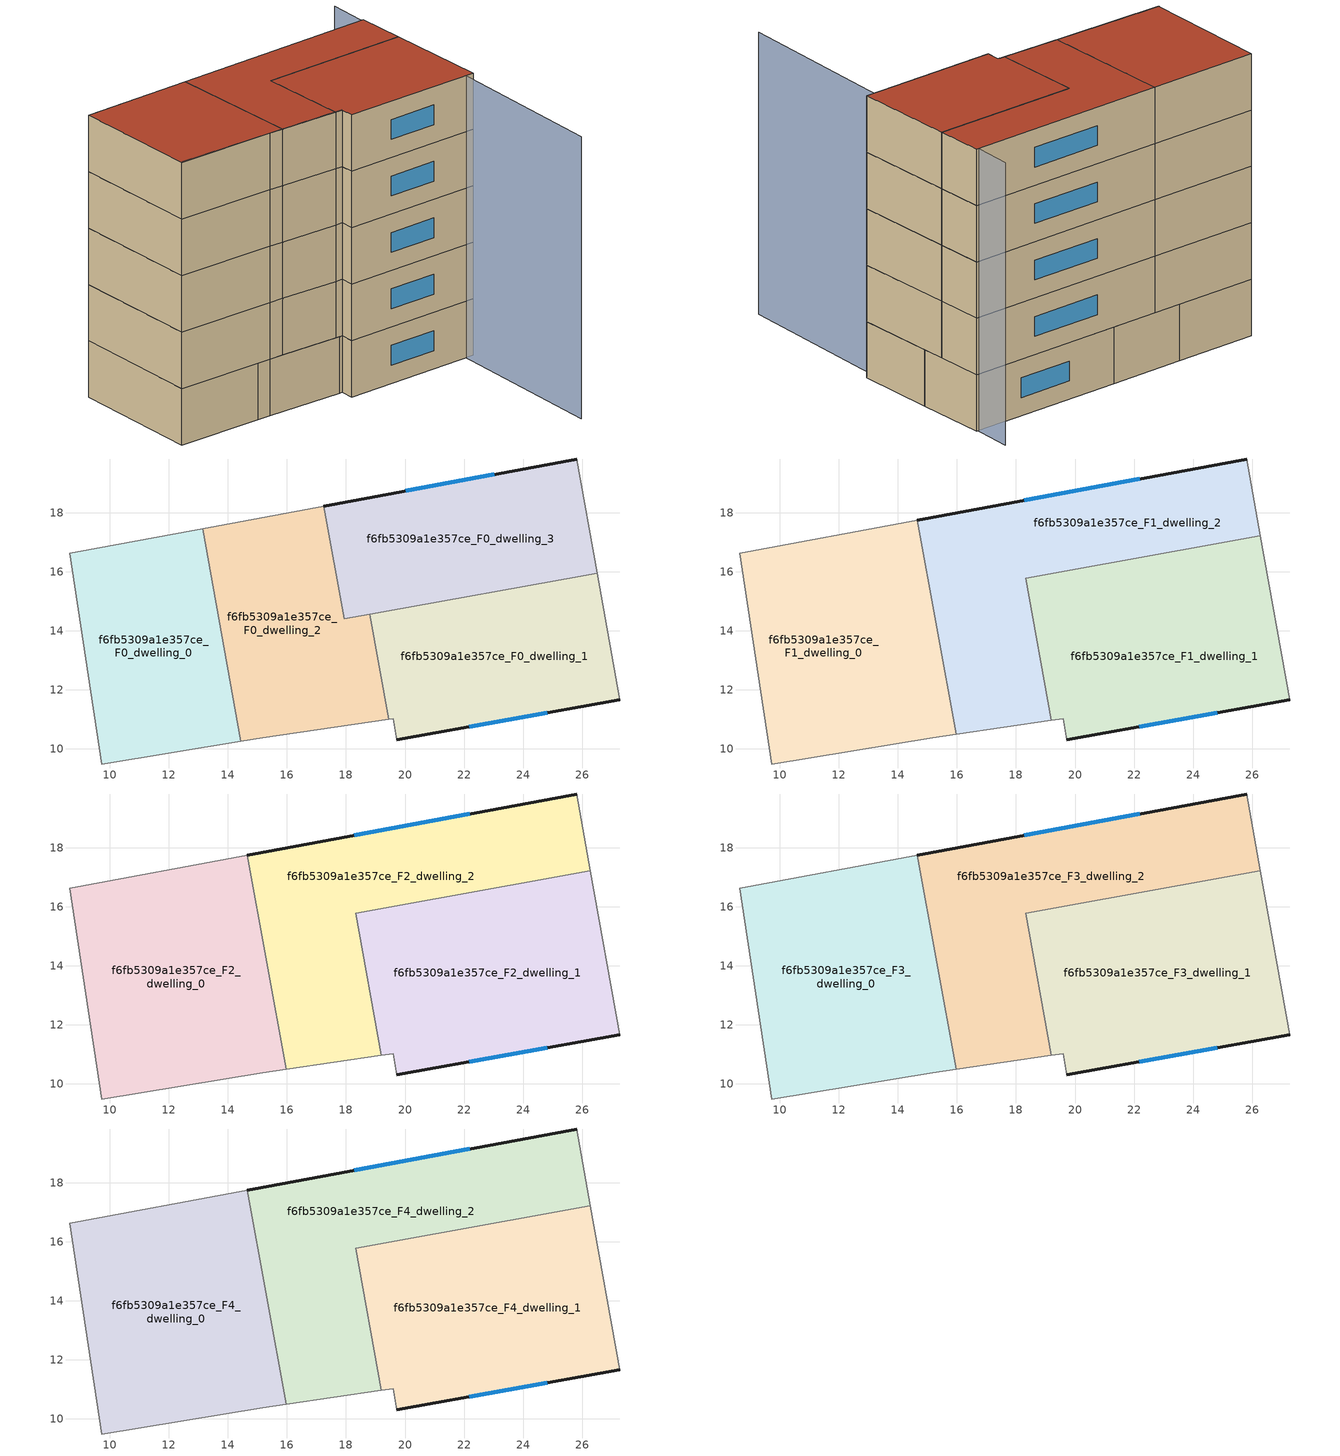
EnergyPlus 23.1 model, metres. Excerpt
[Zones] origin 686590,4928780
f6fb5309a1e357ce_F0_dwelling_0
 floor ground (EU_floor_Construction): 13.14,17.46 14.44,10.26 9.72,9.49 8.63,16.62 z0
 wall adiabatic (EU_wall_Construction): 13.14,17.46 8.63,16.62 9.72,9.49 14.44,10.26 z0:3
 wall to f6fb5309a1e357ce_F0_dwelling_2 (EU_wall_Construction): 14.44,10.26 13.14,17.46 z0:3
f6fb5309a1e357ce_F0_dwelling_1
 floor ground (EU_floor_Construction): 26.51,15.96 27.28,11.67 19.71,10.3 19.59,11.02 19.44,11 18.8,14.56 z0
 wall outside (EU_wall_Construction): 19.71,10.3 27.28,11.67 z0:3
 wall adiabatic (EU_wall_Construction): 19.44,11 19.59,11.02 19.71,10.3 / 27.28,11.67 26.51,15.96 z0:3
 wall to f6fb5309a1e357ce_F0_dwelling_2 (EU_wall_Construction): 18.8,14.56 19.44,11 z0:3
 wall to f6fb5309a1e357ce_F0_dwelling_3 (EU_wall_Construction): 26.51,15.96 18.8,14.56 z0:3
 window (EU_Window_Construction): 22.17,10.75 24.82,11.23 z0.98:2.02
f6fb5309a1e357ce_F0_dwelling_2
 floor ground (EU_floor_Construction): 17.25,18.23 17.94,14.41 18.8,14.56 19.44,11 15.17,10.38 14.44,10.26 13.14,17.46 z0
 wall adiabatic (EU_wall_Construction): 14.44,10.26 15.17,10.38 19.44,11 / 17.25,18.23 13.14,17.46 z0:3
 wall to f6fb5309a1e357ce_F0_dwelling_3 (EU_wall_Construction): 18.8,14.56 17.94,14.41 17.25,18.23 z0:3
f6fb5309a1e357ce_F0_dwelling_3
 floor ground (EU_floor_Construction): 25.81,19.82 26.51,15.96 17.94,14.41 17.25,18.23 z0
 wall outside (EU_wall_Construction): 25.81,19.82 17.25,18.23 z0:3
 wall adiabatic (EU_wall_Construction): 26.51,15.96 25.81,19.82 z0:3
 window (EU_Window_Construction): 23.03,19.3 20.03,18.75 z0.98:2.02
f6fb5309a1e357ce_F1_dwelling_0
 floor to f6fb5309a1e357ce_F0_dwelling_0 (EU_floor_Construction): 13.14,17.46 14.44,10.26 9.72,9.49 8.63,16.62 z3
 floor to f6fb5309a1e357ce_F0_dwelling_2 (EU_floor_Construction): 14.66,17.74 15.97,10.5 15.17,10.38 14.44,10.26 13.14,17.46 z3
 wall adiabatic (EU_wall_Construction): 14.66,17.74 8.63,16.62 9.72,9.49 15.17,10.38 15.97,10.5 z3:6
 wall to f6fb5309a1e357ce_F1_dwelling_2 (EU_wall_Construction): 15.97,10.5 14.66,17.74 z3:6
f6fb5309a1e357ce_F1_dwelling_1
 floor to f6fb5309a1e357ce_F0_dwelling_2 (EU_floor_Construction): 18.68,13.83 19.25,12.09 19.44,11 19.2,10.96 z3; 18.8,14.56 19.25,12.09 18.68,13.83 18.55,14.52 z3
 floor to f6fb5309a1e357ce_F0_dwelling_1 (EU_floor_Construction): 26.51,15.96 27.28,11.67 19.71,10.3 19.59,11.02 19.25,12.09 18.8,14.56 z3; 19.25,12.09 19.59,11.02 19.44,11 z3
 floor to f6fb5309a1e357ce_F0_dwelling_3 (EU_floor_Construction): 26.28,17.23 26.51,15.96 18.55,14.52 18.32,15.79 z3
 wall outside (EU_wall_Construction): 19.71,10.3 27.28,11.67 z3:6
 wall adiabatic (EU_wall_Construction): 19.2,10.96 19.59,11.02 19.71,10.3 / 27.28,11.67 26.28,17.23 z3:6
 wall to f6fb5309a1e357ce_F1_dwelling_2 (EU_wall_Construction): 26.28,17.23 18.32,15.79 19.2,10.96 z3:6
 window (EU_Window_Construction): 22.17,10.75 24.82,11.23 z3.98:5.02
f6fb5309a1e357ce_F1_dwelling_2
 floor to f6fb5309a1e357ce_F0_dwelling_2 (EU_floor_Construction): 17.25,18.23 17.94,14.41 18.55,14.52 19.2,10.96 15.97,10.5 14.66,17.74 z3
 floor to f6fb5309a1e357ce_F0_dwelling_3 (EU_floor_Construction): 25.81,19.82 26.28,17.23 18.32,15.79 18.55,14.52 17.94,14.41 17.25,18.23 z3
 wall outside (EU_wall_Construction): 25.81,19.82 14.66,17.74 z3:6
 wall adiabatic (EU_wall_Construction): 26.28,17.23 25.81,19.82 / 15.97,10.5 19.2,10.96 z3:6
 window (EU_Window_Construction): 22.19,19.15 18.29,18.42 z3.98:5.02
f6fb5309a1e357ce_F2_dwelling_0
 floor to f6fb5309a1e357ce_F1_dwelling_0 (EU_floor_Construction): 14.66,17.74 15.97,10.5 15.17,10.38 9.72,9.49 8.63,16.62 z6
 wall adiabatic (EU_wall_Construction): 14.66,17.74 8.63,16.62 9.72,9.49 15.17,10.38 15.97,10.5 z6:9
 wall to f6fb5309a1e357ce_F2_dwelling_2 (EU_wall_Construction): 15.97,10.5 14.66,17.74 z6:9
f6fb5309a1e357ce_F2_dwelling_1
 floor to f6fb5309a1e357ce_F1_dwelling_1 (EU_floor_Construction): 26.28,17.23 27.28,11.67 19.71,10.3 19.59,11.02 19.2,10.96 18.32,15.79 z6
 wall outside (EU_wall_Construction): 19.71,10.3 27.28,11.67 z6:9
 wall adiabatic (EU_wall_Construction): 19.2,10.96 19.59,11.02 19.71,10.3 / 27.28,11.67 26.28,17.23 z6:9
 wall to f6fb5309a1e357ce_F2_dwelling_2 (EU_wall_Construction): 26.28,17.23 18.32,15.79 19.2,10.96 z6:9
 window (EU_Window_Construction): 22.17,10.75 24.82,11.23 z6.98:8.02
f6fb5309a1e357ce_F2_dwelling_2
 floor to f6fb5309a1e357ce_F1_dwelling_2 (EU_floor_Construction): 25.81,19.82 26.28,17.23 18.32,15.79 19.2,10.96 15.97,10.5 14.66,17.74 z6
 wall outside (EU_wall_Construction): 25.81,19.82 14.66,17.74 z6:9
 wall adiabatic (EU_wall_Construction): 26.28,17.23 25.81,19.82 / 15.97,10.5 19.2,10.96 z6:9
 window (EU_Window_Construction): 22.19,19.15 18.29,18.42 z6.98:8.02
f6fb5309a1e357ce_F3_dwelling_0
 floor to f6fb5309a1e357ce_F2_dwelling_0 (EU_floor_Construction): 14.66,17.74 15.97,10.5 15.17,10.38 9.72,9.49 8.63,16.62 z9
 wall adiabatic (EU_wall_Construction): 14.66,17.74 8.63,16.62 9.72,9.49 15.17,10.38 15.97,10.5 z9:12
 wall to f6fb5309a1e357ce_F3_dwelling_2 (EU_wall_Construction): 15.97,10.5 14.66,17.74 z9:12
f6fb5309a1e357ce_F3_dwelling_1
 floor to f6fb5309a1e357ce_F2_dwelling_1 (EU_floor_Construction): 26.28,17.23 27.28,11.67 19.71,10.3 19.59,11.02 19.2,10.96 18.32,15.79 z9
 wall outside (EU_wall_Construction): 19.71,10.3 27.28,11.67 z9:12
 wall adiabatic (EU_wall_Construction): 19.2,10.96 19.59,11.02 19.71,10.3 / 27.28,11.67 26.28,17.23 z9:12
 wall to f6fb5309a1e357ce_F3_dwelling_2 (EU_wall_Construction): 26.28,17.23 18.32,15.79 19.2,10.96 z9:12
 window (EU_Window_Construction): 22.17,10.75 24.82,11.23 z9.98:11.02
f6fb5309a1e357ce_F3_dwelling_2
 floor to f6fb5309a1e357ce_F2_dwelling_2 (EU_floor_Construction): 25.81,19.82 26.28,17.23 18.32,15.79 19.2,10.96 15.97,10.5 14.66,17.74 z9
 wall outside (EU_wall_Construction): 25.81,19.82 14.66,17.74 z9:12
 wall adiabatic (EU_wall_Construction): 26.28,17.23 25.81,19.82 / 15.97,10.5 19.2,10.96 z9:12
 window (EU_Window_Construction): 22.19,19.15 18.29,18.42 z9.98:11.02
f6fb5309a1e357ce_F4_dwelling_0
 floor to f6fb5309a1e357ce_F3_dwelling_0 (EU_floor_Construction): 14.66,17.74 15.97,10.5 15.17,10.38 9.72,9.49 8.63,16.62 z12
 wall adiabatic (EU_wall_Construction): 14.66,17.74 8.63,16.62 9.72,9.49 15.17,10.38 15.97,10.5 z12:15
 wall to f6fb5309a1e357ce_F4_dwelling_2 (EU_wall_Construction): 15.97,10.5 14.66,17.74 z12:15
 roof outside (EU_roof_Construction): 15.97,10.5 14.66,17.74 8.63,16.62 9.72,9.49 15.17,10.38 z15
f6fb5309a1e357ce_F4_dwelling_1
 floor to f6fb5309a1e357ce_F3_dwelling_1 (EU_floor_Construction): 26.28,17.23 27.28,11.67 19.71,10.3 19.59,11.02 19.2,10.96 18.32,15.79 z12
 wall outside (EU_wall_Construction): 19.71,10.3 27.28,11.67 z12:15
 wall adiabatic (EU_wall_Construction): 19.2,10.96 19.59,11.02 19.71,10.3 / 27.28,11.67 26.28,17.23 z12:15
 wall to f6fb5309a1e357ce_F4_dwelling_2 (EU_wall_Construction): 26.28,17.23 18.32,15.79 19.2,10.96 z12:15
 window (EU_Window_Construction): 22.17,10.75 24.82,11.23 z12.98:14.02
 roof outside (EU_roof_Construction): 27.28,11.67 26.28,17.23 18.32,15.79 19.2,10.96 19.59,11.02 19.71,10.3 z15
f6fb5309a1e357ce_F4_dwelling_2
 floor to f6fb5309a1e357ce_F3_dwelling_2 (EU_floor_Construction): 25.81,19.82 26.28,17.23 18.32,15.79 19.2,10.96 15.97,10.5 14.66,17.74 z12
 wall outside (EU_wall_Construction): 25.81,19.82 14.66,17.74 z12:15
 wall adiabatic (EU_wall_Construction): 26.28,17.23 25.81,19.82 / 15.97,10.5 19.2,10.96 z12:15
 window (EU_Window_Construction): 22.19,19.15 18.29,18.42 z12.98:14.02
 roof outside (EU_roof_Construction): 26.28,17.23 25.81,19.82 14.66,17.74 15.97,10.5 19.2,10.96 18.32,15.79 z15
shading: 9.72,9.55 19.58,11.06 / 28.08,2.53 25.42,21.91 z0:15
[Building]
EU S2 Campaign: North Axis=0; Terrain=City; Solar Distribution=FullExterior
[Site:Location]
Bologna: Latitude=44.5; Longitude=11.25; Time Zone=1; Elevation=37
[SizingPeriod:WeatherFileDays]
AnnualSizingPeriod: Begin Month=1; Begin Day of Month=1; End Month=12; End Day of Month=31; Day of Week for Start Day=Monday; Use Weather File Daylight Saving Period=No; Use Weather File Rain and Snow Indicators=No
[MATERIAL]
EU_InternalMass_Material: Roughness=MediumRough; Thickness=0.1; Conductivity=1; Density=1800; Specific Heat=900; Thermal Absorptance=0.9; Solar Absorptance=0.7; Visible Absorptance=0.7
[MATERIAL:NOMASS] Roughness=MediumRough; Thermal Absorptance=0.9; Solar Absorptance=0.7; Visible Absorptance=0.7
Name | Thermal Resistance
EU_wall_NoMass | 0.905828
EU_roof_NoMass | 0.37593
EU_floor_NoMass | 0.67114
[WINDOWMATERIAL:SIMPLEGLAZINGSYSTEM]
EU_Window_SimpleGlazing: UFactor=4.52486; Solar Heat Gain Coefficient=0.85; Visible Transmittance=0.85
[CONSTRUCTION]
EU_wall_Construction: EU_wall_NoMass
EU_roof_Construction: EU_roof_NoMass
EU_floor_Construction: EU_floor_NoMass
EU_InternalMass_Construction: EU_InternalMass_Material
EU_Window_Construction: EU_Window_SimpleGlazing
[ZONE] Type=1; Multiplier=1; Ceiling Height=autocalculate; Floor Area=autocalculate; Part of Total Floor Area=Yes
Name | Volume
f6fb5309a1e357ce_F0_dwelling_0; f6fb5309a1e357ce_F0_dwelling_3 | 102.051
f6fb5309a1e357ce_F1_dwelling_0 | 136.062
f6fb5309a1e357ce_F2_dwelling_0; f6fb5309a1e357ce_F3_dwelling_0; f6fb5309a1e357ce_F4_dwelling_0 | 136.064
f6fb5309a1e357ce_F0_dwelling_1 | 102.05
f6fb5309a1e357ce_F1_dwelling_1 | 136.071
f6fb5309a1e357ce_F2_dwelling_1; f6fb5309a1e357ce_F3_dwelling_1; f6fb5309a1e357ce_F4_dwelling_1 | 136.077
f6fb5309a1e357ce_F0_dwelling_2 | 102.049
f6fb5309a1e357ce_F1_dwelling_2 | 136.061
f6fb5309a1e357ce_F2_dwelling_2; f6fb5309a1e357ce_F3_dwelling_2; f6fb5309a1e357ce_F4_dwelling_2 | 136.066
[INTERNALMASS] Construction=EU_InternalMass_Construction
Name | Zone or ZoneList | Surface Area
f6fb5309a1e357ce_F0_dwelling_0_EU_InternalMass | f6fb5309a1e357ce_F0_dwelling_0 | 34.0177
f6fb5309a1e357ce_F0_dwelling_1_EU_InternalMass | f6fb5309a1e357ce_F0_dwelling_1 | 34.0176
f6fb5309a1e357ce_F0_dwelling_2_EU_InternalMass | f6fb5309a1e357ce_F0_dwelling_2 | 34.0164
f6fb5309a1e357ce_F0_dwelling_3_EU_InternalMass | f6fb5309a1e357ce_F0_dwelling_3 | 34.0171
f6fb5309a1e357ce_F1_dwelling_0_EU_InternalMass | f6fb5309a1e357ce_F1_dwelling_0 | 45.3552
f6fb5309a1e357ce_F1_dwelling_1_EU_InternalMass | f6fb5309a1e357ce_F1_dwelling_1 | 45.359
f6fb5309a1e357ce_F1_dwelling_2_EU_InternalMass | f6fb5309a1e357ce_F1_dwelling_2 | 45.3553
f6fb5309a1e357ce_F2_dwelling_0_EU_InternalMass | f6fb5309a1e357ce_F2_dwelling_0 | 45.3552
f6fb5309a1e357ce_F2_dwelling_1_EU_InternalMass | f6fb5309a1e357ce_F2_dwelling_1 | 45.359
f6fb5309a1e357ce_F2_dwelling_2_EU_InternalMass | f6fb5309a1e357ce_F2_dwelling_2 | 45.3553
f6fb5309a1e357ce_F3_dwelling_0_EU_InternalMass | f6fb5309a1e357ce_F3_dwelling_0 | 45.3552
f6fb5309a1e357ce_F3_dwelling_1_EU_InternalMass | f6fb5309a1e357ce_F3_dwelling_1 | 45.359
f6fb5309a1e357ce_F3_dwelling_2_EU_InternalMass | f6fb5309a1e357ce_F3_dwelling_2 | 45.3553
f6fb5309a1e357ce_F4_dwelling_0_EU_InternalMass | f6fb5309a1e357ce_F4_dwelling_0 | 45.3552
f6fb5309a1e357ce_F4_dwelling_1_EU_InternalMass | f6fb5309a1e357ce_F4_dwelling_1 | 45.359
f6fb5309a1e357ce_F4_dwelling_2_EU_InternalMass | f6fb5309a1e357ce_F4_dwelling_2 | 45.3553
[OTHEREQUIPMENT] Fuel Type=Electricity; Design Level Calculation Method=Watts/Area; Power per Zone Floor Area=1; Fraction Latent=0; Fraction Radiant=0; Fraction Lost=0; Carbon Dioxide Generation Rate=0; EndUse Subcategory=EU_Step8_InternalGains
Name | Zone or ZoneList or Space or SpaceList | Schedule
EU_Step8_InternalGain_f6fb5309a1e357ce_F0_dwelling_0_f000 | f6fb5309a1e357ce_F0_dwelling_0 | EU_Step8_GainSchedule_f6fb5309a1e357ce_F0_dwelling_0_f000
EU_Step8_InternalGain_f6fb5309a1e357ce_F0_dwelling_1_f000 | f6fb5309a1e357ce_F0_dwelling_1 | EU_Step8_GainSchedule_f6fb5309a1e357ce_F0_dwelling_1_f000
EU_Step8_InternalGain_f6fb5309a1e357ce_F0_dwelling_2_f000 | f6fb5309a1e357ce_F0_dwelling_2 | EU_Step8_GainSchedule_f6fb5309a1e357ce_F0_dwelling_2_f000
EU_Step8_InternalGain_f6fb5309a1e357ce_F0_dwelling_3_f000 | f6fb5309a1e357ce_F0_dwelling_3 | EU_Step8_GainSchedule_f6fb5309a1e357ce_F0_dwelling_3_f000
EU_Step8_InternalGain_f6fb5309a1e357ce_F1_dwelling_0_f000 | f6fb5309a1e357ce_F1_dwelling_0 | EU_Step8_GainSchedule_f6fb5309a1e357ce_F1_dwelling_0_f000
EU_Step8_InternalGain_f6fb5309a1e357ce_F1_dwelling_1_f000 | f6fb5309a1e357ce_F1_dwelling_1 | EU_Step8_GainSchedule_f6fb5309a1e357ce_F1_dwelling_1_f000
EU_Step8_InternalGain_f6fb5309a1e357ce_F1_dwelling_2_f000 | f6fb5309a1e357ce_F1_dwelling_2 | EU_Step8_GainSchedule_f6fb5309a1e357ce_F1_dwelling_2_f000
EU_Step8_InternalGain_f6fb5309a1e357ce_F2_dwelling_0_f000 | f6fb5309a1e357ce_F2_dwelling_0 | EU_Step8_GainSchedule_f6fb5309a1e357ce_F2_dwelling_0_f000
EU_Step8_InternalGain_f6fb5309a1e357ce_F2_dwelling_1_f000 | f6fb5309a1e357ce_F2_dwelling_1 | EU_Step8_GainSchedule_f6fb5309a1e357ce_F2_dwelling_1_f000
EU_Step8_InternalGain_f6fb5309a1e357ce_F2_dwelling_2_f000 | f6fb5309a1e357ce_F2_dwelling_2 | EU_Step8_GainSchedule_f6fb5309a1e357ce_F2_dwelling_2_f000
EU_Step8_InternalGain_f6fb5309a1e357ce_F3_dwelling_0_f000 | f6fb5309a1e357ce_F3_dwelling_0 | EU_Step8_GainSchedule_f6fb5309a1e357ce_F3_dwelling_0_f000
EU_Step8_InternalGain_f6fb5309a1e357ce_F3_dwelling_1_f000 | f6fb5309a1e357ce_F3_dwelling_1 | EU_Step8_GainSchedule_f6fb5309a1e357ce_F3_dwelling_1_f000
EU_Step8_InternalGain_f6fb5309a1e357ce_F3_dwelling_2_f000 | f6fb5309a1e357ce_F3_dwelling_2 | EU_Step8_GainSchedule_f6fb5309a1e357ce_F3_dwelling_2_f000
EU_Step8_InternalGain_f6fb5309a1e357ce_F4_dwelling_0_f000 | f6fb5309a1e357ce_F4_dwelling_0 | EU_Step8_GainSchedule_f6fb5309a1e357ce_F4_dwelling_0_f000
EU_Step8_InternalGain_f6fb5309a1e357ce_F4_dwelling_1_f000 | f6fb5309a1e357ce_F4_dwelling_1 | EU_Step8_GainSchedule_f6fb5309a1e357ce_F4_dwelling_1_f000
EU_Step8_InternalGain_f6fb5309a1e357ce_F4_dwelling_2_f000 | f6fb5309a1e357ce_F4_dwelling_2 | EU_Step8_GainSchedule_f6fb5309a1e357ce_F4_dwelling_2_f000
[ZONEVENTILATION:DESIGNFLOWRATE] Schedule=EU_AlwaysOn; Design Flow Rate Calculation Method=AirChanges/Hour; Air Changes per Hour=0.73129; Ventilation Type=Natural; Fan Pressure Rise=0; Fan Total Efficiency=1; Constant Term Coefficient=1; Temperature Term Coefficient=0; Velocity Term Coefficient=0; Velocity Squared Term Coefficient=0; Minimum Indoor Temperature=-100; Maximum Indoor Temperature=100; Delta Temperature=-100; Minimum Outdoor Temperature=-100; Maximum Outdoor Temperature=100; Maximum Wind Speed=40
Name | Zone or ZoneList or Space or SpaceList
EU_ConstantAir_f6fb5309a1e357ce_F0_dwelling_0 | f6fb5309a1e357ce_F0_dwelling_0
EU_ConstantAir_f6fb5309a1e357ce_F0_dwelling_1 | f6fb5309a1e357ce_F0_dwelling_1
EU_ConstantAir_f6fb5309a1e357ce_F0_dwelling_2 | f6fb5309a1e357ce_F0_dwelling_2
EU_ConstantAir_f6fb5309a1e357ce_F0_dwelling_3 | f6fb5309a1e357ce_F0_dwelling_3
EU_ConstantAir_f6fb5309a1e357ce_F1_dwelling_0 | f6fb5309a1e357ce_F1_dwelling_0
EU_ConstantAir_f6fb5309a1e357ce_F1_dwelling_1 | f6fb5309a1e357ce_F1_dwelling_1
EU_ConstantAir_f6fb5309a1e357ce_F1_dwelling_2 | f6fb5309a1e357ce_F1_dwelling_2
EU_ConstantAir_f6fb5309a1e357ce_F2_dwelling_0 | f6fb5309a1e357ce_F2_dwelling_0
EU_ConstantAir_f6fb5309a1e357ce_F2_dwelling_1 | f6fb5309a1e357ce_F2_dwelling_1
EU_ConstantAir_f6fb5309a1e357ce_F2_dwelling_2 | f6fb5309a1e357ce_F2_dwelling_2
EU_ConstantAir_f6fb5309a1e357ce_F3_dwelling_0 | f6fb5309a1e357ce_F3_dwelling_0
EU_ConstantAir_f6fb5309a1e357ce_F3_dwelling_1 | f6fb5309a1e357ce_F3_dwelling_1
EU_ConstantAir_f6fb5309a1e357ce_F3_dwelling_2 | f6fb5309a1e357ce_F3_dwelling_2
EU_ConstantAir_f6fb5309a1e357ce_F4_dwelling_0 | f6fb5309a1e357ce_F4_dwelling_0
EU_ConstantAir_f6fb5309a1e357ce_F4_dwelling_1 | f6fb5309a1e357ce_F4_dwelling_1
EU_ConstantAir_f6fb5309a1e357ce_F4_dwelling_2 | f6fb5309a1e357ce_F4_dwelling_2
[HVACTEMPLATE:THERMOSTAT] Constant Heating Setpoint=20; Constant Cooling Setpoint=50
EU_HeatOnly_f6fb5309a1e357ce_F0_dwelling_0; EU_HeatOnly_f6fb5309a1e357ce_F0_dwelling_1; EU_HeatOnly_f6fb5309a1e357ce_F0_dwelling_2; EU_HeatOnly_f6fb5309a1e357ce_F0_dwelling_3; EU_HeatOnly_f6fb5309a1e357ce_F1_dwelling_0; EU_HeatOnly_f6fb5309a1e357ce_F1_dwelling_1; EU_HeatOnly_f6fb5309a1e357ce_F1_dwelling_2; EU_HeatOnly_f6fb5309a1e357ce_F2_dwelling_0; EU_HeatOnly_f6fb5309a1e357ce_F2_dwelling_1; EU_HeatOnly_f6fb5309a1e357ce_F2_dwelling_2; EU_HeatOnly_f6fb5309a1e357ce_F3_dwelling_0; EU_HeatOnly_f6fb5309a1e357ce_F3_dwelling_1; EU_HeatOnly_f6fb5309a1e357ce_F3_dwelling_2; EU_HeatOnly_f6fb5309a1e357ce_F4_dwelling_0; EU_HeatOnly_f6fb5309a1e357ce_F4_dwelling_1; EU_HeatOnly_f6fb5309a1e357ce_F4_dwelling_2
[HVACTEMPLATE:ZONE:IDEALLOADSAIRSYSTEM] System Availability Schedule=EU_AlwaysOn; Maximum Heating Supply Air Temperature=50; Minimum Cooling Supply Air Temperature=13; Maximum Heating Supply Air Humidity Ratio=0.0156; Minimum Cooling Supply Air Humidity Ratio=0.0077; Heating Limit=NoLimit; Cooling Limit=NoLimit; Heating Availability Schedule=EU_AlwaysOn; Cooling Availability Schedule=EU_CoolingOff; Dehumidification Control Type=ConstantSensibleHeatRatio; Cooling Sensible Heat Ratio=0.7; Dehumidification Setpoint=60; Humidification Control Type=None; Humidification Setpoint=30; Outdoor Air Method=None; Outdoor Air Flow Rate per Person=0.00944; Outdoor Air Flow Rate per Zone Floor Area=0; Outdoor Air Flow Rate per Zone=0; Demand Controlled Ventilation Type=None; Outdoor Air Economizer Type=NoEconomizer; Heat Recovery Type=None; Sensible Heat Recovery Effectiveness=0.7; Latent Heat Recovery Effectiveness=0.65
Name | Template Thermostat
f6fb5309a1e357ce_F0_dwelling_0 | EU_HeatOnly_f6fb5309a1e357ce_F0_dwelling_0
f6fb5309a1e357ce_F0_dwelling_1 | EU_HeatOnly_f6fb5309a1e357ce_F0_dwelling_1
f6fb5309a1e357ce_F0_dwelling_2 | EU_HeatOnly_f6fb5309a1e357ce_F0_dwelling_2
f6fb5309a1e357ce_F0_dwelling_3 | EU_HeatOnly_f6fb5309a1e357ce_F0_dwelling_3
f6fb5309a1e357ce_F1_dwelling_0 | EU_HeatOnly_f6fb5309a1e357ce_F1_dwelling_0
f6fb5309a1e357ce_F1_dwelling_1 | EU_HeatOnly_f6fb5309a1e357ce_F1_dwelling_1
f6fb5309a1e357ce_F1_dwelling_2 | EU_HeatOnly_f6fb5309a1e357ce_F1_dwelling_2
f6fb5309a1e357ce_F2_dwelling_0 | EU_HeatOnly_f6fb5309a1e357ce_F2_dwelling_0
f6fb5309a1e357ce_F2_dwelling_1 | EU_HeatOnly_f6fb5309a1e357ce_F2_dwelling_1
f6fb5309a1e357ce_F2_dwelling_2 | EU_HeatOnly_f6fb5309a1e357ce_F2_dwelling_2
f6fb5309a1e357ce_F3_dwelling_0 | EU_HeatOnly_f6fb5309a1e357ce_F3_dwelling_0
f6fb5309a1e357ce_F3_dwelling_1 | EU_HeatOnly_f6fb5309a1e357ce_F3_dwelling_1
f6fb5309a1e357ce_F3_dwelling_2 | EU_HeatOnly_f6fb5309a1e357ce_F3_dwelling_2
f6fb5309a1e357ce_F4_dwelling_0 | EU_HeatOnly_f6fb5309a1e357ce_F4_dwelling_0
f6fb5309a1e357ce_F4_dwelling_1 | EU_HeatOnly_f6fb5309a1e357ce_F4_dwelling_1
f6fb5309a1e357ce_F4_dwelling_2 | EU_HeatOnly_f6fb5309a1e357ce_F4_dwelling_2
[SIZING:ZONE] Zone Cooling Design Supply Air Temperature Input Method=SupplyAirTemperature; Zone Cooling Design Supply Air Temperature=13; Zone Heating Design Supply Air Temperature Input Method=SupplyAirTemperature; Zone Heating Design Supply Air Temperature=50; Zone Cooling Design Supply Air Humidity Ratio=0.008; Zone Heating Design Supply Air Humidity Ratio=0.008; Cooling Design Air Flow Method=DesignDay; Cooling Design Air Flow Rate=0; Cooling Minimum Air Flow per Zone Floor Area=0.000762; Cooling Minimum Air Flow=0; Cooling Minimum Air Flow Fraction=0.2; Heating Design Air Flow Method=DesignDay; Heating Design Air Flow Rate=0; Heating Maximum Air Flow per Zone Floor Area=0.002032; Heating Maximum Air Flow=0.141576; Heating Maximum Air Flow Fraction=0.3; Account for Dedicated Outdoor Air System=No; Dedicated Outdoor Air System Control Strategy=NeutralSupplyAir; Dedicated Outdoor Air Low Setpoint Temperature for Design=autosize; Dedicated Outdoor Air High Setpoint Temperature for Design=autosize; Zone Load Sizing Method=Sensible Load Only No Latent Load; Zone Latent Cooling Design Supply Air Humidity Ratio Input Method=HumidityRatioDifference; Zone Cooling Design Supply Air Humidity Ratio Difference=0.005; Zone Latent Heating Design Supply Air Humidity Ratio Input Method=HumidityRatioDifference; Zone Humidification Design Supply Air Humidity Ratio Difference=0.005
f6fb5309a1e357ce_F0_dwelling_0; f6fb5309a1e357ce_F0_dwelling_1; f6fb5309a1e357ce_F0_dwelling_2; f6fb5309a1e357ce_F0_dwelling_3; f6fb5309a1e357ce_F1_dwelling_0; f6fb5309a1e357ce_F1_dwelling_1; f6fb5309a1e357ce_F1_dwelling_2; f6fb5309a1e357ce_F2_dwelling_0; f6fb5309a1e357ce_F2_dwelling_1; f6fb5309a1e357ce_F2_dwelling_2; f6fb5309a1e357ce_F3_dwelling_0; f6fb5309a1e357ce_F3_dwelling_1; f6fb5309a1e357ce_F3_dwelling_2; f6fb5309a1e357ce_F4_dwelling_0; f6fb5309a1e357ce_F4_dwelling_1; f6fb5309a1e357ce_F4_dwelling_2
[SCHEDULE:CONSTANT]
Name | Hourly Value
EU_AlwaysOn | 1
EU_CoolingOff | 0
[SCHEDULE:FILE] Column Number=1; Rows to Skip at Top=0; Number of Hours of Data=8760; Column Separator=Comma; Interpolate to Timestep=No; Minutes per Item=60; Adjust Schedule for Daylight Savings=Yes
Name | File
EU_Step8_GainSchedule_f6fb5309a1e357ce_F0_dwelling_0_f000 | ../../schedules/f6fb5309a1e357ce/f6fb5309a1e357ce_F0_dwelling_0_f000_gain.csv
EU_Step8_GainSchedule_f6fb5309a1e357ce_F0_dwelling_1_f000 | ../../schedules/f6fb5309a1e357ce/f6fb5309a1e357ce_F0_dwelling_1_f000_gain.csv
EU_Step8_GainSchedule_f6fb5309a1e357ce_F0_dwelling_2_f000 | ../../schedules/f6fb5309a1e357ce/f6fb5309a1e357ce_F0_dwelling_2_f000_gain.csv
EU_Step8_GainSchedule_f6fb5309a1e357ce_F0_dwelling_3_f000 | ../../schedules/f6fb5309a1e357ce/f6fb5309a1e357ce_F0_dwelling_3_f000_gain.csv
EU_Step8_GainSchedule_f6fb5309a1e357ce_F1_dwelling_0_f000 | ../../schedules/f6fb5309a1e357ce/f6fb5309a1e357ce_F1_dwelling_0_f000_gain.csv
EU_Step8_GainSchedule_f6fb5309a1e357ce_F1_dwelling_1_f000 | ../../schedules/f6fb5309a1e357ce/f6fb5309a1e357ce_F1_dwelling_1_f000_gain.csv
EU_Step8_GainSchedule_f6fb5309a1e357ce_F1_dwelling_2_f000 | ../../schedules/f6fb5309a1e357ce/f6fb5309a1e357ce_F1_dwelling_2_f000_gain.csv
EU_Step8_GainSchedule_f6fb5309a1e357ce_F2_dwelling_0_f000 | ../../schedules/f6fb5309a1e357ce/f6fb5309a1e357ce_F2_dwelling_0_f000_gain.csv
EU_Step8_GainSchedule_f6fb5309a1e357ce_F2_dwelling_1_f000 | ../../schedules/f6fb5309a1e357ce/f6fb5309a1e357ce_F2_dwelling_1_f000_gain.csv
EU_Step8_GainSchedule_f6fb5309a1e357ce_F2_dwelling_2_f000 | ../../schedules/f6fb5309a1e357ce/f6fb5309a1e357ce_F2_dwelling_2_f000_gain.csv
EU_Step8_GainSchedule_f6fb5309a1e357ce_F3_dwelling_0_f000 | ../../schedules/f6fb5309a1e357ce/f6fb5309a1e357ce_F3_dwelling_0_f000_gain.csv
EU_Step8_GainSchedule_f6fb5309a1e357ce_F3_dwelling_1_f000 | ../../schedules/f6fb5309a1e357ce/f6fb5309a1e357ce_F3_dwelling_1_f000_gain.csv
EU_Step8_GainSchedule_f6fb5309a1e357ce_F3_dwelling_2_f000 | ../../schedules/f6fb5309a1e357ce/f6fb5309a1e357ce_F3_dwelling_2_f000_gain.csv
EU_Step8_GainSchedule_f6fb5309a1e357ce_F4_dwelling_0_f000 | ../../schedules/f6fb5309a1e357ce/f6fb5309a1e357ce_F4_dwelling_0_f000_gain.csv
EU_Step8_GainSchedule_f6fb5309a1e357ce_F4_dwelling_1_f000 | ../../schedules/f6fb5309a1e357ce/f6fb5309a1e357ce_F4_dwelling_1_f000_gain.csv
EU_Step8_GainSchedule_f6fb5309a1e357ce_F4_dwelling_2_f000 | ../../schedules/f6fb5309a1e357ce/f6fb5309a1e357ce_F4_dwelling_2_f000_gain.csv
